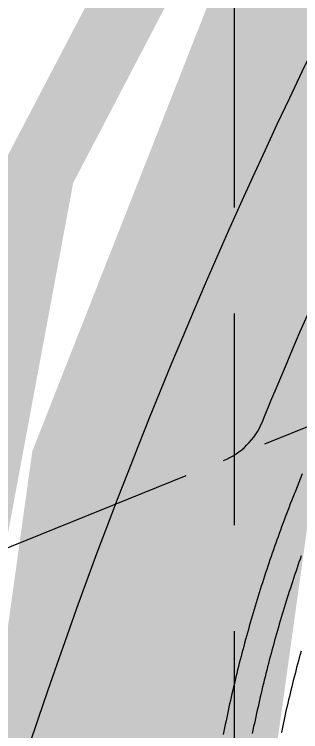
# Model space of a CAD drawing. Header units: inches. Extents: x 2439273 to 2445077, y 7048639 to 7057917.
# Drawn here: x 2442143.9 to 2442184.4, y 7051545 to 7051646.6 of the extents above; entities that cross this region are included whole.
import ezdxf

# ---------------------------------------------------------------- set-up
doc = ezdxf.new("R2010")
doc.units = ezdxf.units.IN
doc.header["$LTSCALE"] = 300
doc.header["$MEASUREMENT"] = 0
for name, pattern in [('DASHED2', [0.15, 0.1, -0.05]), ('DASHEDX2', [0.165, 0.125, -0.04]), ('HIDDEN', [0.375, 0.25, -0.125]), ('PHANTOM', [4.25, 3.5, -0.15, 0.15, -0.15, 0.15, -0.15])]:
    doc.linetypes.add(name, pattern=pattern)
for name, color, linetype in [('BOUNDARY', 24, 'PHANTOM'), ('EC', 43, 'DASHEDX2'), ('GRID', 254, 'HIDDEN'), ('LIMITS OF DISTURBANCE', 1, 'HIDDEN'), ('new', 3, 'Continuous'), ('PC', 43, 'DASHEDX2'), ('SILT FENCE', 200, 'Continuous')]:
    doc.layers.add(name, color=color, linetype=linetype)

msp = doc.modelspace()

# ---------------------------------------------------------------- linework, layer by layer
at = {"layer": 'BOUNDARY', "color": 7, "linetype": 'Continuous', "flags": 128}
msp.add_lwpolyline([(2442104.79, 7051307.16), (2442104.79, 7051307.16, -0.164597), (2442284.06, 7051796.07), (2442284.06, 7051796.07)], format="xyb", dxfattribs=at)
at = {"layer": 'EC', "color": 43, "linetype": 'DASHEDX2', "flags": 128}
msp.add_lwpolyline([(2442071.61, 7051677.76), (2442096.25, 7051642.84), (2442114.49, 7051559.53), (2442250.7, 7051614.69), (2442285.36, 7051624.75), (2442296.26, 7051585.06), (2442293.55, 7051561.58), (2442272.58, 7051529.65), (2442222.64, 7051461.48), (2442252.19, 7051451.12), (2442264.56, 7051426.34), (2442271.66, 7051379.2), (2442206.41, 7051336.38), (2442211.12, 7051326.1), (2442226.63, 7051299.08)], dxfattribs=at)
at = {"layer": 'GRID', "linetype": 'HIDDEN', "ltscale": 0.4}
msp.add_line((2442175.1, 7049369.26), (2442175.1, 7057765.42), dxfattribs=at)
at = {"layer": 'LIMITS OF DISTURBANCE', "linetype": 'HIDDEN', "ltscale": 0.5, "const_width": 10, "flags": 128}
msp.add_lwpolyline([(2442127.26, 7051363.13), (2442204.09, 7051407.4), (2442248.38, 7051334.22), (2442321.6, 7051300.79), (2442978.74, 7051264.65), (2442873.88, 7051467.94), (2442844.44, 7051663.98), (2442837.95, 7051847.23), (2442855.8, 7052101.84), (2442920.69, 7052448.89), (2442846.06, 7052487.81), (2442745.47, 7052429.43), (2442638.38, 7052301.31), (2442479.38, 7052533.22), (2442601.96, 7052602.51), (2442577.23, 7052676.96), (2442623.92, 7052843.85), (2442677.39, 7052988.58), (2442817.73, 7052854.99), (2442880.11, 7052869.46), (2442848.94, 7052940.23), (2441864.58, 7054261.3), (2440019.52, 7054269.21), (2440021.06, 7054291.38), (2439890.93, 7054291.38), (2439873.84, 7053725.81), (2439992.24, 7053477.48), (2440095.11, 7053461.96), (2440589.34, 7053162.55), (2441040.79, 7052879.46), (2441280.09, 7052734.83), (2441479.14, 7052560.14), (2441546.56, 7052439.76), (2441527.16, 7052421.21), (2441549.25, 7052380.14), (2441642.5, 7052242.64), (2441664.33, 7052251.23), (2441824.68, 7051951.87), (2441858.86, 7051917.87), (2441968.47, 7052034.67), (2442364.55, 7052357.17), (2442528.26, 7052145), (2442257.34, 7051826.22), (2442200.93, 7051726.79), (2442147.48, 7051624.4), (2442128.18, 7051520.52), (2442178.81, 7051440.13), (2442105.98, 7051398.87), (2442104.54, 7051397.79), (2442122.55, 7051359.6)], close=True, dxfattribs=at)
at = {"layer": 'new', "color": 3, "linetype": 'PHANTOM', "flags": 128}
msp.add_lwpolyline([(2442104.79, 7051307.16), (2442104.79, 7051307.16, -0.164597), (2442284.06, 7051796.07), (2442284.06, 7051796.07)], format="xyb", dxfattribs=at)
at = {"layer": 'PC', "color": 24, "linetype": 'Continuous', "flags": 128}
msp.add_lwpolyline([(2442173.52, 7051583.44), (2442173.52, 7051583.44, 0.202252), (2442179.03, 7051588.93), (2442179.23, 7051589.41), (2442180.23, 7051591.86), (2442181.25, 7051594.3), (2442182.27, 7051596.73), (2442183.3, 7051599.17), (2442184.34, 7051601.59), (2442185.39, 7051604.02)], format="xyb", dxfattribs=at)
for points in [[(2442184.66, 7051581.53), (2442183.69, 7051579.1)], [(2442183.69, 7051579.1), (2442183.5, 7051578.64), (2442183.32, 7051578.19), (2442183.14, 7051577.73), (2442182.96, 7051577.27), (2442182.79, 7051576.81), (2442182.61, 7051576.34), (2442182.43, 7051575.88), (2442182.26, 7051575.42), (2442182.09, 7051574.96), (2442181.92, 7051574.5), (2442181.74, 7051574.03), (2442181.57, 7051573.57), (2442181.41, 7051573.11), (2442181.24, 7051572.64), (2442181.07, 7051572.18), (2442180.91, 7051571.71), (2442180.75, 7051571.25), (2442180.58, 7051570.78), (2442180.42, 7051570.31), (2442180.26, 7051569.85), (2442180.1, 7051569.38), (2442179.94, 7051568.91), (2442179.79, 7051568.45), (2442179.63, 7051567.98), (2442179.48, 7051567.51), (2442179.33, 7051567.04), (2442179.17, 7051566.57), (2442179.02, 7051566.1), (2442178.87, 7051565.63), (2442178.73, 7051565.16), (2442178.58, 7051564.69), (2442178.43, 7051564.22), (2442178.29, 7051563.74), (2442178.14, 7051563.27), (2442178, 7051562.8), (2442177.86, 7051562.33), (2442177.72, 7051561.85), (2442177.58, 7051561.38), (2442177.44, 7051560.91), (2442177.31, 7051560.43), (2442177.17, 7051559.96), (2442177.04, 7051559.48), (2442176.91, 7051559.01), (2442176.77, 7051558.53), (2442176.64, 7051558.06), (2442176.51, 7051557.58), (2442176.39, 7051557.1), (2442176.26, 7051556.63), (2442176.13, 7051556.15), (2442176.01, 7051555.67), (2442175.89, 7051555.19), (2442175.76, 7051554.72), (2442175.64, 7051554.24), (2442175.52, 7051553.76), (2442175.41, 7051553.28), (2442175.29, 7051552.8), (2442175.17, 7051552.32), (2442175.06, 7051551.84), (2442174.94, 7051551.36), (2442174.83, 7051550.88), (2442174.72, 7051550.4), (2442174.61, 7051549.92), (2442174.5, 7051549.44), (2442174.39, 7051548.95), (2442174.29, 7051548.47), (2442174.18, 7051547.99), (2442174.08, 7051547.51), (2442173.98, 7051547.03), (2442173.88, 7051546.54), (2442173.78, 7051546.06), (2442173.68, 7051545.58), (2442173.58, 7051545.09), (2442173.48, 7051544.61)], [(2442184.52, 7051569.93), (2442184.36, 7051569.47), (2442184.2, 7051569.01), (2442184.05, 7051568.55), (2442183.89, 7051568.1), (2442183.74, 7051567.64), (2442183.58, 7051567.18), (2442183.43, 7051566.72), (2442183.28, 7051566.26), (2442183.13, 7051565.8), (2442182.98, 7051565.34), (2442182.83, 7051564.88), (2442182.69, 7051564.42), (2442182.54, 7051563.96), (2442182.4, 7051563.5), (2442182.26, 7051563.04), (2442182.11, 7051562.58), (2442181.97, 7051562.11), (2442181.83, 7051561.65), (2442181.69, 7051561.19), (2442181.56, 7051560.72), (2442181.42, 7051560.26), (2442181.29, 7051559.8), (2442181.15, 7051559.33), (2442181.02, 7051558.87), (2442180.89, 7051558.4), (2442180.76, 7051557.94), (2442180.63, 7051557.47), (2442180.5, 7051557), (2442180.38, 7051556.54), (2442180.25, 7051556.07), (2442180.13, 7051555.6), (2442180, 7051555.14), (2442179.88, 7051554.67), (2442179.76, 7051554.2), (2442179.64, 7051553.73), (2442179.52, 7051553.26), (2442179.41, 7051552.79), (2442179.29, 7051552.32), (2442179.18, 7051551.85), (2442179.06, 7051551.38), (2442178.95, 7051550.91), (2442178.84, 7051550.44), (2442178.73, 7051549.97), (2442178.62, 7051549.5), (2442178.51, 7051549.03), (2442178.41, 7051548.56), (2442178.3, 7051548.09), (2442178.2, 7051547.62), (2442178.09, 7051547.14), (2442177.99, 7051546.67), (2442177.89, 7051546.2), (2442177.79, 7051545.73), (2442177.69, 7051545.25), (2442177.6, 7051544.78)], [(2442184.49, 7051556.41), (2442184.36, 7051555.95), (2442184.24, 7051555.49), (2442184.12, 7051555.04), (2442183.99, 7051554.58), (2442183.87, 7051554.12), (2442183.75, 7051553.66), (2442183.64, 7051553.21), (2442183.52, 7051552.75), (2442183.4, 7051552.29), (2442183.29, 7051551.83), (2442183.17, 7051551.37), (2442183.06, 7051550.91), (2442182.95, 7051550.45), (2442182.84, 7051549.99), (2442182.73, 7051549.53), (2442182.62, 7051549.07), (2442182.52, 7051548.61), (2442182.41, 7051548.15), (2442182.31, 7051547.68), (2442182.21, 7051547.22), (2442182.1, 7051546.76), (2442182, 7051546.3), (2442181.9, 7051545.83), (2442181.8, 7051545.37), (2442181.71, 7051544.91)]]:
    msp.add_lwpolyline(points, dxfattribs=at)
at = {"layer": 'SILT FENCE', "linetype": 'DASHED2', "const_width": 40, "flags": 128}
msp.add_lwpolyline([(2442205.46, 7051448.97), (2442158.05, 7051522.7), (2442165.96, 7051579.63), (2442207.88, 7051686.38), (2442289.54, 7051817.89), (2442561.39, 7052146.32), (2442357.35, 7052408.24), (2442357.35, 7052408.24)], dxfattribs=at)

doc.saveas('drawing.dxf')
